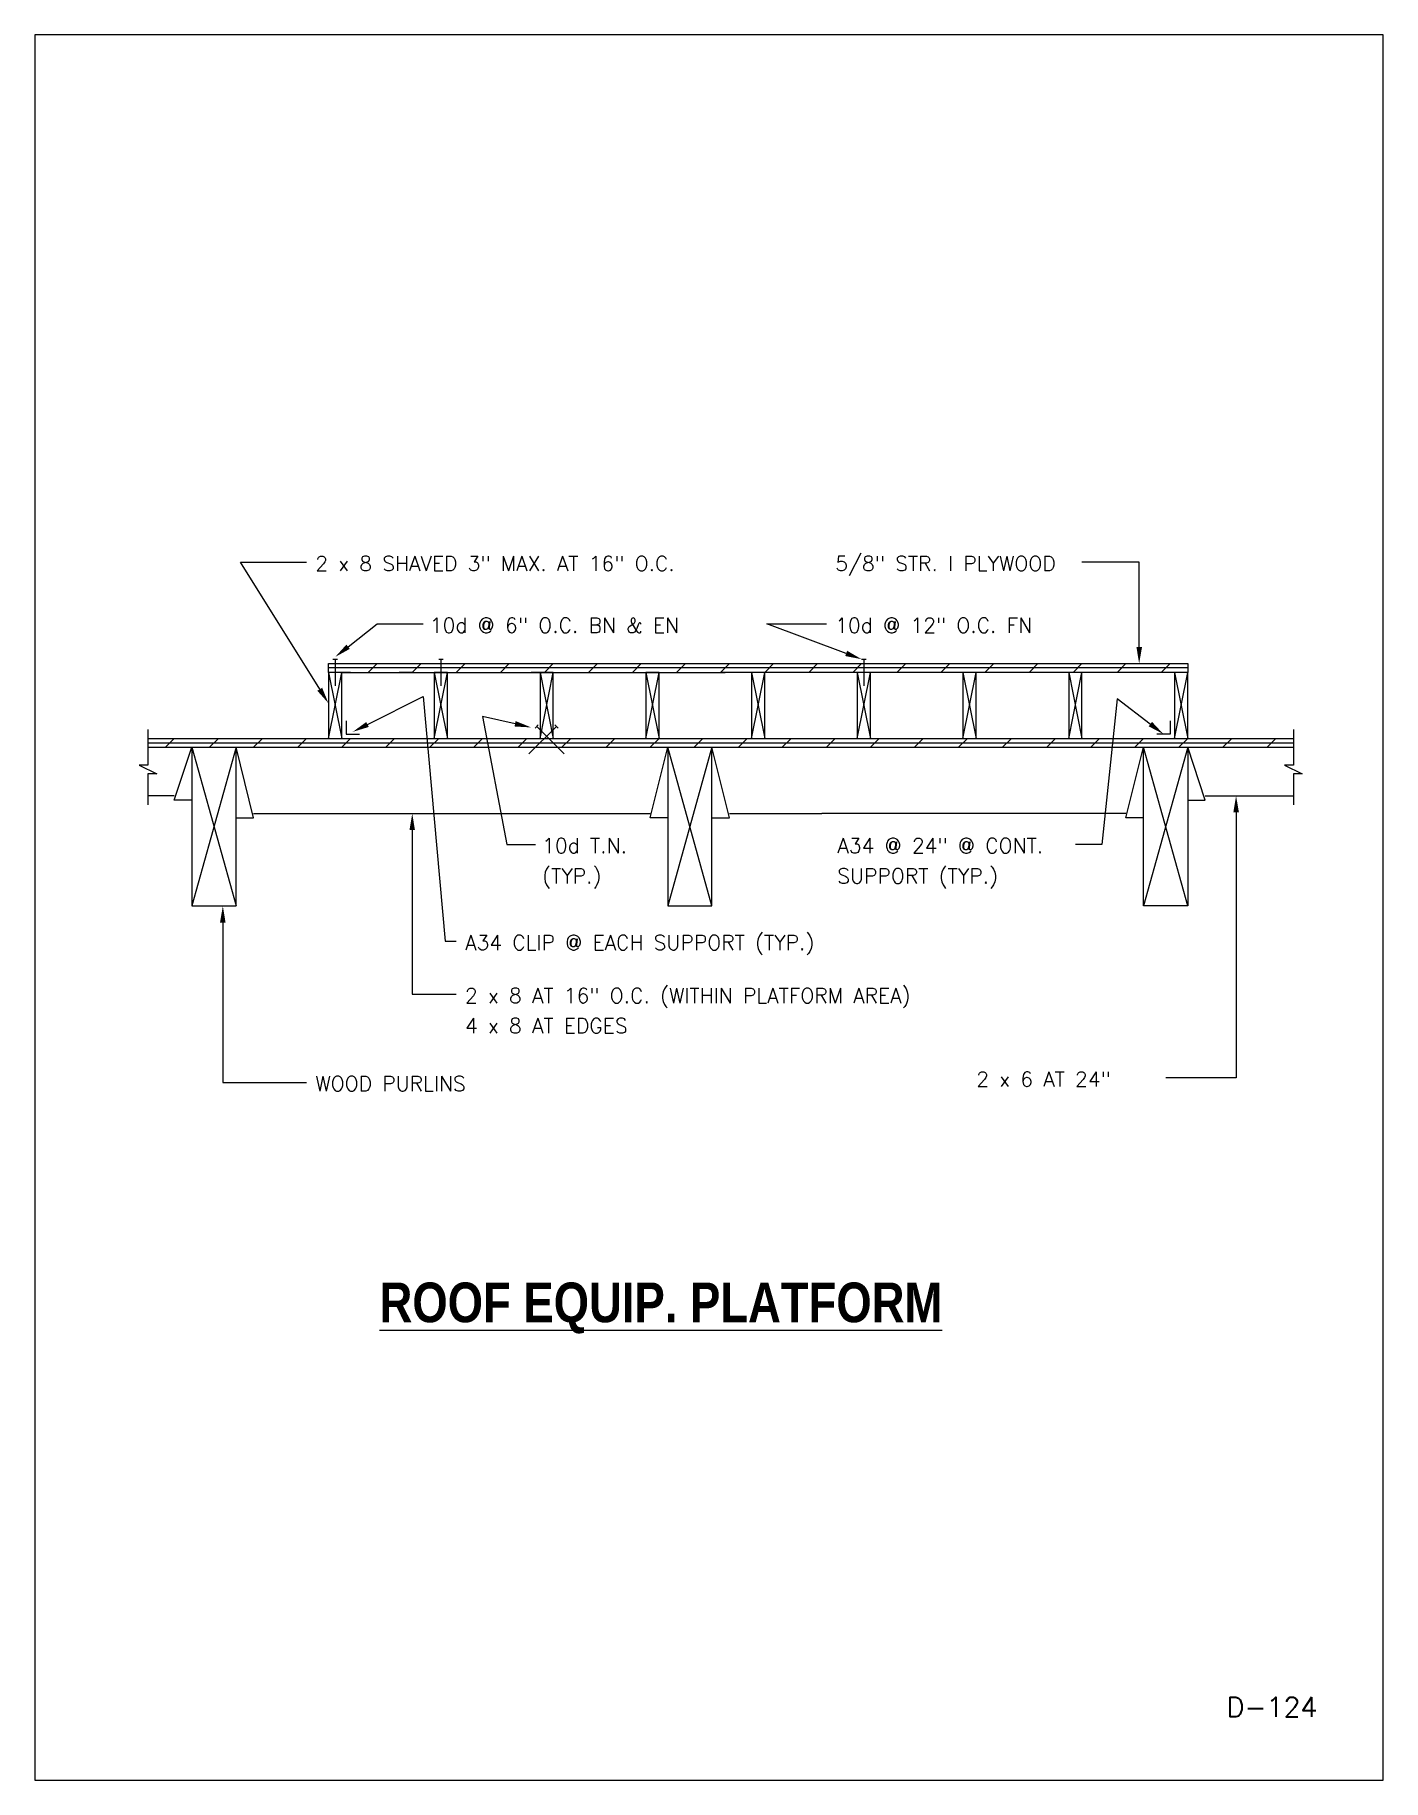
# Model space of a CAD drawing. Extents: x 0 to 8.5, y 0 to 11.
import ezdxf
from ezdxf.enums import TextEntityAlignment as Align

# ---------------------------------------------------------------- set-up
doc = ezdxf.new("R2010")
doc.units = 0
doc.header["$LTSCALE"] = 8
doc.header["$MEASUREMENT"] = 0
doc.layers.get('0').update_dxf_attribs({"linetype": 'CONTINUOUS'})
for name, color, linetype in [('DIMLINES', 7, 'CONTINUOUS'), ('OBJECT1', 1, 'CONTINUOUS'), ('OBJECT2', 5, 'CONTINUOUS'), ('TEXT', 1, 'CONTINUOUS')]:
    doc.layers.add(name, color=color, linetype=linetype)
doc.styles.add('SIMPLEX', font='SIMPLEX', dxfattribs={"width": 0.8, "height": 2})
doc.styles.get("Standard").update_dxf_attribs({"font": 'simplex.shx'})

msp = doc.modelspace()

# ---------------------------------------------------------------- linework, layer by layer
at = {"linetype": 'Continuous'}
msp.add_lwpolyline([(0, 0), (8.5, 0), (8.5, 11), (0, 11)], close=True, dxfattribs=at)
at = {"layer": 'DIMLINES'}
for p, q in [((1.796, 6.876), (1.296, 7.676)), ((1.296, 7.676), (1.712, 7.676)), ((6.629, 7.676), (6.601, 7.676)), ((6.962, 7.676), (6.629, 7.676)), ((6.962, 7.141), (6.962, 7.676)), ((1.975, 7.144), (2.157, 7.287)), ((2.157, 7.287), (2.448, 7.287)), ((5.115, 7.101), (4.615, 7.287)), ((4.615, 7.287), (4.99, 7.287)), ((2.097, 6.653), (2.448, 6.829)), ((2.448, 6.829), (2.587, 5.287)), ((6.823, 6.815), (6.726, 5.898)), ((7.032, 6.656), (6.823, 6.815)), ((3.027, 6.658), (2.823, 6.704)), ((2.823, 6.704), (2.976, 5.898)), ((7.573, 6.1), (7.573, 4.426)), ((2.379, 5.989), (2.379, 4.954)), ((2.976, 5.898), (3.157, 5.898)), ((6.726, 5.898), (6.56, 5.898)), ((1.185, 5.405), (1.185, 4.398)), ((2.587, 5.287), (2.657, 5.287)), ((2.379, 4.954), (2.657, 4.954)), ((7.573, 4.426), (7.13, 4.426)), ((1.185, 4.398), (1.712, 4.398))]:
    msp.add_line(p, q, dxfattribs=at)
for points in [[(1.985, 7.13), (1.964, 7.157), (1.893, 7.079)], [(5.121, 7.118), (5.109, 7.085), (5.212, 7.065)], [(6.98, 7.141), (6.945, 7.141), (6.962, 7.037)], [(1.811, 6.885), (1.781, 6.866), (1.851, 6.787)], [(2.105, 6.638), (2.089, 6.669), (2.004, 6.607)], [(3.031, 6.675), (3.024, 6.641), (3.129, 6.635)], [(7.043, 6.67), (7.022, 6.642), (7.115, 6.593)], [(7.556, 6.1), (7.591, 6.1), (7.573, 6.204)], [(2.362, 5.989), (2.396, 5.989), (2.379, 6.093)], [(1.167, 5.405), (1.202, 5.405), (1.185, 5.51)]]:
    msp.add_trace(points, dxfattribs=at)
at = {"layer": 'OBJECT1'}
for p, q in [((4.073, 7.01), (1.851, 7.01)), ((1.851, 6.565), (1.935, 6.982)), ((1.851, 6.982), (1.935, 6.565)), ((2.101, 6.982), (2.157, 7.037)), ((2.379, 6.982), (2.435, 7.037)), ((2.518, 6.565), (2.601, 6.982)), ((2.518, 6.982), (2.601, 6.565)), ((2.657, 6.982), (2.712, 7.037)), ((2.935, 6.982), (2.99, 7.037)), ((3.185, 6.982), (3.268, 6.565)), ((3.185, 6.565), (3.268, 6.982)), ((3.212, 6.982), (3.268, 7.037)), ((3.49, 6.982), (3.546, 7.037)), ((3.768, 6.982), (3.823, 7.037)), ((3.851, 6.982), (3.935, 6.565)), ((3.851, 6.565), (3.935, 6.982)), ((4.046, 6.982), (4.101, 7.037)), ((7.268, 7.01), (4.046, 7.01)), ((4.323, 6.982), (4.379, 7.037)), ((4.518, 6.565), (4.601, 6.982)), ((4.518, 6.982), (4.601, 6.565)), ((4.601, 6.982), (4.657, 7.037)), ((4.879, 6.982), (4.935, 7.037)), ((5.157, 6.982), (5.212, 7.037)), ((5.185, 6.982), (5.268, 6.565)), ((5.185, 6.565), (5.268, 6.982)), ((5.435, 6.982), (5.49, 7.037)), ((5.712, 6.982), (5.768, 7.037)), ((5.851, 6.565), (5.935, 6.982)), ((5.851, 6.982), (5.935, 6.565)), ((5.99, 6.982), (6.046, 7.037)), ((6.268, 6.982), (6.323, 7.037)), ((6.518, 6.982), (6.601, 6.565)), ((6.518, 6.565), (6.601, 6.982)), ((6.546, 6.982), (6.601, 7.037)), ((6.823, 6.982), (6.879, 7.037)), ((7.101, 6.982), (7.157, 7.037)), ((7.185, 6.565), (7.268, 6.982)), ((7.185, 6.982), (7.268, 6.565)), ((0.712, 6.621), (0.712, 6.398)), ((7.935, 6.621), (7.935, 6.398)), ((0.712, 6.537), (4.407, 6.537)), ((0.823, 6.51), (0.879, 6.565)), ((0.99, 6.51), (1.268, 5.51)), ((1.268, 6.51), (0.99, 5.51)), ((1.101, 6.51), (1.157, 6.565)), ((1.379, 6.51), (1.435, 6.565)), ((1.657, 6.51), (1.712, 6.565)), ((1.935, 6.51), (1.99, 6.565)), ((2.212, 6.51), (2.268, 6.565)), ((2.49, 6.51), (2.546, 6.565)), ((2.768, 6.51), (2.823, 6.565)), ((3.046, 6.51), (3.101, 6.565)), ((3.323, 6.51), (3.379, 6.565)), ((3.601, 6.51), (3.657, 6.565)), ((3.879, 6.51), (3.935, 6.565)), ((4.268, 6.51), (3.99, 5.51)), ((4.268, 5.51), (3.99, 6.51)), ((4.157, 6.51), (4.212, 6.565)), ((4.407, 6.537), (7.935, 6.537)), ((4.435, 6.51), (4.49, 6.565)), ((4.712, 6.51), (4.768, 6.565)), ((4.99, 6.51), (5.046, 6.565)), ((5.268, 6.51), (5.323, 6.565)), ((5.546, 6.51), (5.601, 6.565)), ((5.823, 6.51), (5.879, 6.565)), ((6.101, 6.51), (6.157, 6.565)), ((6.379, 6.51), (6.435, 6.565)), ((6.657, 6.51), (6.712, 6.565)), ((6.935, 6.51), (6.99, 6.565)), ((7.268, 6.51), (6.99, 5.51)), ((7.268, 5.51), (6.99, 6.51)), ((7.212, 6.51), (7.268, 6.565)), ((7.49, 6.51), (7.546, 6.565)), ((7.768, 6.51), (7.823, 6.565)), ((0.712, 6.398), (0.657, 6.398)), ((0.657, 6.398), (0.768, 6.343)), ((7.935, 6.398), (7.879, 6.398)), ((7.879, 6.398), (7.99, 6.343)), ((0.768, 6.343), (0.712, 6.343)), ((0.712, 6.343), (0.712, 6.148)), ((7.99, 6.343), (7.935, 6.343)), ((7.935, 6.343), (7.935, 6.148))]:
    msp.add_line(p, q, dxfattribs=at)
at = {"layer": 'OBJECT2'}
for p, q in [((1.879, 7.065), (1.907, 7.065)), ((1.893, 7.065), (1.893, 6.898)), ((2.546, 7.065), (2.573, 7.065)), ((2.56, 7.065), (2.56, 6.898)), ((5.212, 7.065), (5.24, 7.065)), ((5.226, 7.065), (5.226, 6.898)), ((1.851, 6.982), (1.851, 7.037)), ((1.851, 7.037), (4.351, 7.037)), ((1.935, 6.982), (1.851, 6.982)), ((1.851, 6.982), (1.851, 6.565)), ((1.99, 6.982), (1.907, 6.982)), ((1.935, 6.565), (1.935, 6.982)), ((1.935, 6.982), (4.351, 6.982)), ((2.379, 6.982), (2.296, 6.982)), ((2.601, 6.982), (2.518, 6.982)), ((2.518, 6.982), (2.518, 6.565)), ((2.601, 6.565), (2.601, 6.982)), ((3.212, 6.982), (3.129, 6.982)), ((3.185, 6.982), (3.185, 6.565)), ((3.268, 6.982), (3.185, 6.982)), ((3.268, 6.565), (3.268, 6.982)), ((3.851, 6.982), (3.851, 6.565)), ((3.935, 6.982), (3.851, 6.982)), ((3.935, 6.565), (3.935, 6.982)), ((7.268, 6.982), (4.323, 6.982)), ((4.351, 7.037), (7.268, 7.037)), ((4.601, 6.982), (4.518, 6.982)), ((4.518, 6.982), (4.518, 6.565)), ((4.601, 6.565), (4.601, 6.982)), ((5.185, 6.982), (5.185, 6.565)), ((5.268, 6.982), (5.185, 6.982)), ((5.268, 6.982), (5.185, 6.982)), ((5.268, 6.565), (5.268, 6.982)), ((5.935, 6.982), (5.851, 6.982)), ((5.851, 6.982), (5.851, 6.565)), ((5.935, 6.565), (5.935, 6.982)), ((6.518, 6.982), (6.518, 6.565)), ((6.601, 6.982), (6.518, 6.982)), ((6.601, 6.565), (6.601, 6.982)), ((7.268, 6.982), (7.185, 6.982)), ((7.185, 6.982), (7.185, 6.565)), ((7.268, 7.037), (7.268, 6.982)), ((7.268, 6.565), (7.268, 6.982)), ((1.962, 6.676), (1.962, 6.593)), ((3.289, 6.641), (3.115, 6.468)), ((3.154, 6.631), (3.174, 6.651)), ((3.164, 6.641), (3.337, 6.468)), ((3.279, 6.651), (3.298, 6.631)), ((7.157, 6.676), (7.157, 6.593)), ((0.712, 6.565), (7.935, 6.565)), ((0.712, 6.51), (7.935, 6.51)), ((0.879, 6.176), (0.99, 6.51)), ((0.99, 6.51), (0.99, 5.51)), ((1.268, 5.51), (1.268, 6.51)), ((1.379, 6.065), (1.268, 6.51)), ((1.962, 6.593), (2.046, 6.593)), ((3.879, 6.065), (3.99, 6.51)), ((3.99, 6.51), (3.99, 5.51)), ((4.379, 6.065), (4.268, 6.51)), ((4.268, 5.51), (4.268, 6.51)), ((6.879, 6.065), (6.99, 6.51)), ((6.99, 5.51), (6.99, 6.51)), ((7.157, 6.593), (7.073, 6.593)), ((7.379, 6.176), (7.268, 6.51)), ((7.268, 6.51), (7.268, 5.51)), ((0.879, 6.204), (0.712, 6.204)), ((0.99, 6.176), (0.879, 6.176)), ((7.268, 6.176), (7.379, 6.176)), ((7.379, 6.204), (7.546, 6.204)), ((7.546, 6.204), (7.935, 6.204)), ((1.268, 6.065), (1.379, 6.065)), ((1.379, 6.093), (3.296, 6.093)), ((3.296, 6.093), (3.879, 6.093)), ((3.99, 6.065), (3.879, 6.065)), ((4.268, 6.065), (4.379, 6.065)), ((4.379, 6.093), (4.962, 6.093)), ((6.879, 6.093), (4.962, 6.093)), ((6.99, 6.065), (6.879, 6.065)), ((0.99, 5.51), (1.268, 5.51)), ((3.99, 5.51), (4.268, 5.51)), ((7.268, 5.51), (6.99, 5.51))]:
    msp.add_line(p, q, dxfattribs=at)

# ---------------------------------------------------------------- texts
at = {"linetype": 'Continuous'}
msp.add_text('D-124', height=0.125, dxfattribs=at).set_placement((8.086, 0.398), align=Align.RIGHT)
at = {"linetype": 'Continuous', "insert": (2.173, 3.136), "char_height": 0.25, "width": 4.625, "attachment_point": 1}
msp.add_mtext('{\\fTechnicBold|b0|i0|c2|p2;\\LROOF EQUIP. PLATFORM}', dxfattribs=at)
at = {"layer": 'TEXT', "style": 'SIMPLEX'}
for s, height, p in [('2 x 8 SHAVED 3" MAX. AT 16" O.C.', 0.09375, (1.768, 7.621)), ('5/8" STR. I PLYWOOD', 0.09375, (5.046, 7.621)), ('10d @ 6" O.C. BN & EN', 0.09375, (2.49, 7.232)), ('10d @ 12" O.C. FN', 0.09375, (5.046, 7.232)), ('10d T.N.', 0.0938, (3.198, 5.843)), ('A34 @ 24" @ CONT.', 0.09375, (5.059, 5.843)), ('(TYP.)', 0.0938, (3.198, 5.652)), ('SUPPORT (TYP.)', 0.09375, (5.059, 5.652)), ('A34 CLIP @ EACH SUPPORT (TYP.)', 0.09375, (2.712, 5.232)), ('2 x 8 AT 16" O.C. (WITHIN PLATFORM AREA)', 0.09375, (2.712, 4.898)), ('4 x 8 AT EDGES', 0.09375, (2.712, 4.708)), ('WOOD PURLINS', 0.09375, (1.768, 4.343)), ('2 x 6 AT 24"', 0.09375, (5.935, 4.371))]:
    msp.add_text(s, height=height, dxfattribs=at).set_placement(p)

doc.saveas('drawing.dxf')
